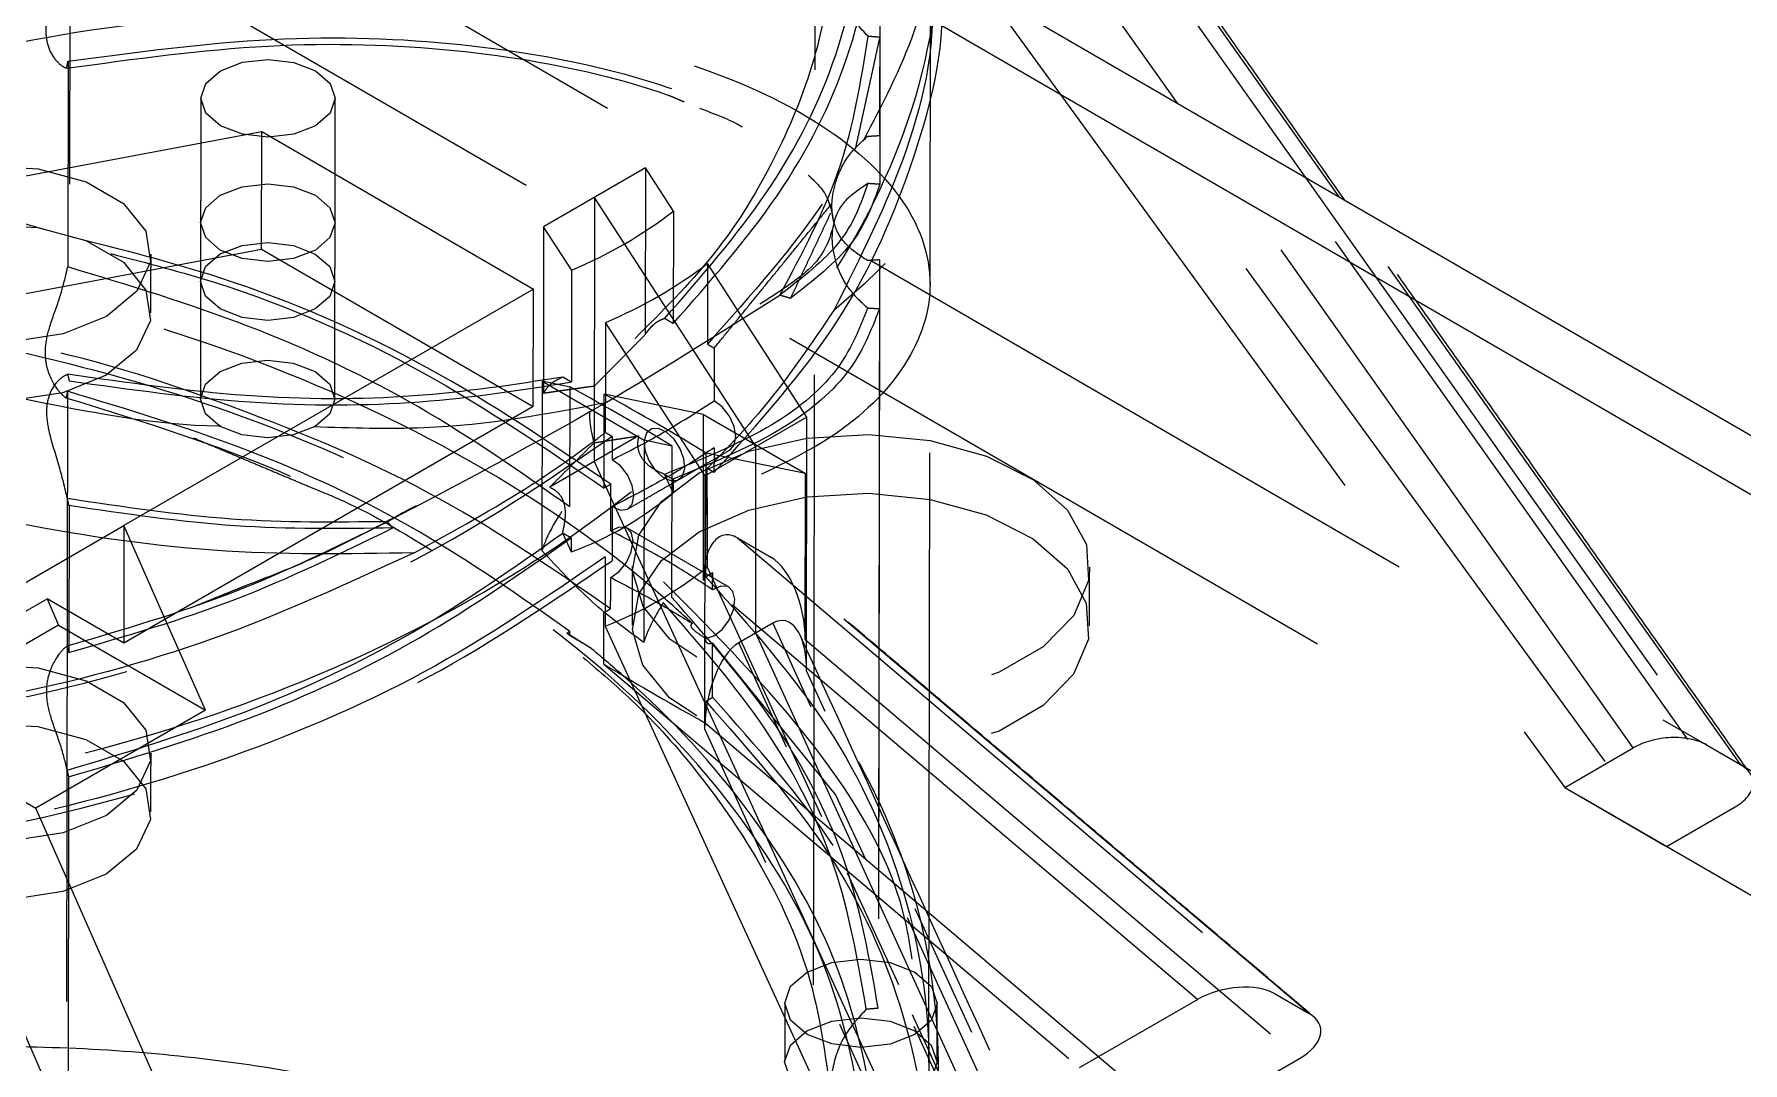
# Model space of a CAD drawing. Header units: millimetres. Extents: x 11 to 421, y 5 to 275.
# Drawn here: x 156.238 to 159.797, y 62.964 to 65.106 of the extents above; entities that cross this region are included whole.
import ezdxf

# ---------------------------------------------------------------- set-up
doc = ezdxf.new("R2010")
doc.units = ezdxf.units.MM
doc.linetypes.add('HIDDEN', pattern=[1.905, 1.27, -0.635])

msp = doc.modelspace()

# ---------------------------------------------------------------- linework, layer by layer
at = {"color": 7, "linetype": 'Continuous', "lineweight": 15}
for p, q in [((157.707, 66.4745), (158.8851, 64.8084)), ((158.9559, 64.7674), (157.7777, 66.4335)), ((158.6194, 64.9624), (157.6361, 66.353)), ((157.4481, 65.6411), (163.4869, 62.1419)), ((157.4479, 65.5188), (163.4867, 62.0195)), ((155.8658, 64.7444), (156.7126, 64.903)), ((156.7122, 64.6583), (156.7126, 64.903)), ((156.7126, 64.903), (157.2783, 64.5752)), ((155.8654, 64.4997), (156.7122, 64.6583)), ((156.7122, 64.6583), (157.2779, 64.3305)), ((157.2779, 64.3305), (157.2783, 64.5752)), ((157.2779, 64.3305), (156.4249, 63.8381)), ((156.0302, 63.7948), (156.2654, 63.9305)), ((156.2654, 63.9305), (156.2892, 63.8759)), ((156.4249, 63.8381), (156.2654, 63.9305)), ((156.2892, 63.8759), (155.9357, 63.6718)), ((156.2892, 63.8759), (156.5951, 63.6986)), ((156.5951, 63.6986), (156.5114, 63.888)), ((156.5951, 63.6986), (156.2416, 63.4945)), ((155.9357, 63.6718), (157.2088, 60.758)), ((155.9357, 63.6718), (156.2416, 63.4945)), ((157.5342, 60.5701), (156.2416, 63.4945))]:
    msp.add_line(p, q, dxfattribs=at)
at = {"color": 7, "linetype": 'HIDDEN', "lineweight": 0}
for p, q in [((157.8482, 66.2301), (159.7807, 63.4971)), ((157.6409, 66.1587), (159.638, 63.4147)), ((156.3141, 66.0639), (156.3114, 64.3834)), ((156.3339, 65.589), (159.721, 63.6263)), ((156.1639, 65.4283), (163.3481, 61.2653)), ((157.9999, 65.3233), (157.9992, 64.895)), ((158.2207, 65.1934), (159.4258, 63.5377)), ((157.9998, 65.0993), (157.9993, 64.7934)), ((156.309, 65.0497), (156.3083, 64.6214)), ((159.5686, 63.6201), (158.6194, 64.9624)), ((157.5116, 64.8274), (157.2995, 64.7049)), ((157.5116, 64.8274), (157.511, 64.4806)), ((157.5699, 64.7374), (157.5116, 64.8274)), ((158.8851, 64.8084), (159.721, 63.6263)), ((159.7918, 63.5853), (158.9559, 64.7674)), ((157.5699, 64.7374), (157.5695, 64.5037)), ((157.2995, 64.7049), (157.2989, 64.3582)), ((157.3578, 64.615), (157.2995, 64.7049)), ((157.6407, 64.6282), (157.6405, 64.4609)), ((157.8478, 64.3088), (157.6407, 64.6282)), ((157.9988, 64.636), (157.9963, 63.0779)), ((157.3578, 64.615), (157.3574, 64.3812)), ((157.2783, 64.5752), (156.4253, 64.0828)), ((157.9989, 64.5344), (157.9962, 62.8539)), ((157.4286, 64.5057), (157.4283, 64.3384)), ((157.6357, 64.1864), (157.4286, 64.5057)), ((157.2964, 64.3835), (157.2958, 64.031)), ((157.3547, 64.3714), (157.2964, 64.3835)), ((157.2964, 64.3835), (157.5085, 64.2606)), ((157.3543, 64.1216), (157.3547, 64.3714)), ((156.3079, 64.3624), (156.3055, 62.8492)), ((157.4253, 64.1609), (157.4256, 64.3568)), ((157.6327, 64.3139), (157.4256, 64.3568)), ((157.6322, 63.9687), (157.6327, 64.3139)), ((157.6327, 64.3139), (157.8449, 64.191)), ((157.8478, 64.3088), (157.6357, 64.1864)), ((157.847, 63.7807), (157.8478, 64.3088)), ((157.4972, 64.2696), (157.3121, 64.1627)), ((157.5085, 64.2606), (157.5078, 63.8396)), ((157.5669, 64.2485), (157.5085, 64.2606)), ((157.5664, 63.9333), (157.5669, 64.2485)), ((157.6373, 63.976), (157.6377, 64.2338)), ((157.8449, 64.191), (157.6377, 64.2338)), ((157.5506, 64.1903), (157.5689, 64.1504)), ((157.569, 64.1796), (157.5689, 64.1504)), ((157.6348, 63.6582), (157.6357, 64.1864)), ((157.8443, 63.8458), (157.8449, 64.191)), ((156.311, 64.1244), (156.3105, 63.8185)), ((157.6399, 64.1402), (157.6397, 63.9962)), ((155.7536, 63.695), (156.4253, 64.0828)), ((156.4253, 64.0828), (156.4249, 63.8381)), ((156.5114, 63.888), (156.4253, 64.0828)), ((157.3385, 64.0679), (157.3568, 64.0279)), ((157.3569, 64.0571), (157.3568, 64.0279)), ((157.7031, 64.0572), (158.823, 63.1079)), ((157.7031, 64.0572), (157.7738, 64.0163)), ((157.4278, 64.0177), (157.4276, 63.8738)), ((158.8937, 63.0669), (157.7738, 64.0163)), ((157.6397, 63.9962), (157.8778, 63.4774)), ((158.6613, 63.0963), (157.6322, 63.9687)), ((157.4247, 63.7944), (157.4248, 63.9019)), ((157.4276, 63.8738), (158.2182, 62.1509)), ((157.7765, 63.8795), (157.7058, 63.8387)), ((157.7765, 63.8795), (157.8561, 63.7053)), ((157.348, 63.8594), (157.3539, 63.8544)), ((157.3539, 63.8544), (157.3539, 63.8626)), ((157.8051, 63.6214), (157.7058, 63.8387)), ((157.8443, 63.8458), (158.8734, 62.9734)), ((157.4247, 63.7944), (158.4155, 62.9544)), ((157.8856, 63.6961), (157.847, 63.7807)), ((157.6368, 63.6715), (157.6369, 63.717)), ((157.6368, 63.6715), (158.6277, 62.8315)), ((157.6348, 63.6582), (157.7612, 63.3818)), ((159.721, 63.6263), (159.7918, 63.5853)), ((159.4258, 63.5377), (159.5686, 63.6201)), ((156.3101, 63.5595), (156.3073, 61.8789)), ((159.7918, 63.5853), (163.3485, 61.5243)), ((159.4258, 63.5377), (159.638, 63.4147)), ((159.638, 63.4147), (159.7807, 63.4971)), ((157.9319, 63.3596), (158.0383, 63.1276)), ((159.7753, 59.5624), (158.0734, 63.2853)), ((158.0563, 63.2673), (159.7917, 59.4711)), ((158.4155, 62.9544), (158.6613, 63.0963)), ((158.823, 63.1079), (158.8937, 63.0669)), ((158.0672, 63.0647), (159.638, 59.642)), ((157.9153, 63.0446), (159.5632, 59.4399)), ((159.721, 59.4303), (158.071, 63.0398)), ((158.6277, 62.8315), (158.8734, 62.9734))]:
    msp.add_line(p, q, dxfattribs=at)
at = {"color": 7, "linetype": 'Continuous'}
for p, q in [((157.4055, 64.7662), (157.4046, 64.2161)), ((157.7417, 64.2476), (157.4055, 64.7662)), ((157.7411, 63.8591), (157.7417, 64.2476)), ((157.4046, 64.2161), (159.5319, 59.5808)), ((159.7564, 59.4507), (157.7411, 63.8591))]:
    msp.add_line(p, q, dxfattribs=at)
at = {"color": 7, "linetype": 'HIDDEN', "lineweight": 0, "flags": 128}
for points in [[(156.6266, 65.0299), (156.672, 65.0474), (156.7256, 65.0535), (156.7791, 65.0473), (156.8246, 65.0297), (156.8549, 65.0034), (156.8656, 64.9724), (156.8549, 64.9414), (156.8246, 64.9151), (156.7791, 64.8976), (156.7256, 64.8915), (156.672, 64.8978), (156.6266, 64.9154), (156.5962, 64.9417), (156.5856, 64.9727), (156.5962, 65.0036), (156.6266, 65.0299)], [(155.9398, 64.7786), (156.0301, 64.8151), (156.1366, 64.8315), (156.2465, 64.8258), (156.3464, 64.7987), (156.4244, 64.7535), (156.471, 64.6957), (156.4806, 64.6321), (156.4521, 64.5706), (156.3888, 64.5184), (156.2985, 64.4819), (156.192, 64.4655), (156.0821, 64.4712), (155.9822, 64.4983), (155.9042, 64.5435), (155.8576, 64.6013), (155.848, 64.6648), (155.8765, 64.7264), (155.9398, 64.7786)], [(156.8241, 64.7706), (156.8545, 64.7443), (156.8651, 64.7133), (156.8545, 64.6824), (156.8241, 64.6561), (156.7787, 64.6386), (156.7251, 64.6325), (156.6716, 64.6388), (156.6261, 64.6564), (156.5958, 64.6827), (156.5851, 64.7137), (156.5958, 64.7446), (156.6261, 64.7709), (156.6716, 64.7884), (156.7251, 64.7945), (156.7787, 64.7883), (156.8241, 64.7706)], [(156.6261, 64.7709), (156.6716, 64.7884), (156.7251, 64.7945), (156.7787, 64.7883), (156.8241, 64.7706), (156.8545, 64.7443), (156.8651, 64.7133), (156.8545, 64.6824), (156.8241, 64.6561), (156.7787, 64.6386), (156.7251, 64.6325), (156.6716, 64.6388), (156.6261, 64.6564), (156.5958, 64.6827), (156.5851, 64.7137), (156.5958, 64.7446), (156.6261, 64.7709)], [(155.9396, 64.6562), (156.0299, 64.6927), (156.1364, 64.7091), (156.2463, 64.7034), (156.3462, 64.6764), (156.4242, 64.6312), (156.4708, 64.5733), (156.4804, 64.5098), (156.4519, 64.4482), (156.3886, 64.396), (156.2983, 64.3596), (156.1918, 64.3432), (156.0819, 64.3488), (155.982, 64.3759), (155.904, 64.4211), (155.8574, 64.4789), (155.8478, 64.5425), (155.8763, 64.604), (155.9396, 64.6562)], [(156.8239, 64.6483), (156.8543, 64.622), (156.8649, 64.591), (156.8543, 64.56), (156.8239, 64.5338), (156.7785, 64.5163), (156.7249, 64.5102), (156.6714, 64.5164), (156.6259, 64.534), (156.5956, 64.5603), (156.5849, 64.5913), (156.5956, 64.6223), (156.6259, 64.6485), (156.6714, 64.666), (156.7249, 64.6721), (156.7785, 64.6659), (156.8239, 64.6483)], [(156.6259, 64.6485), (156.6714, 64.666), (156.7249, 64.6721), (156.7785, 64.6659), (156.8239, 64.6483), (156.8543, 64.622), (156.8649, 64.591), (156.8543, 64.56), (156.8239, 64.5338), (156.7785, 64.5163), (156.7249, 64.5102), (156.6714, 64.5164), (156.6259, 64.534), (156.5956, 64.5603), (156.5849, 64.5913), (156.5956, 64.6223), (156.6259, 64.6485)], [(157.6871, 64.2401), (157.696, 64.25), (157.6995, 64.2674), (157.6961, 64.2889), (157.6862, 64.3109), (157.6715, 64.3298), (157.6545, 64.3424)], [(157.6236, 64.1924), (157.7269, 64.2377), (157.8476, 64.265), (157.9766, 64.2726), (158.1044, 64.2597), (158.2215, 64.2273), (158.3193, 64.1779), (158.3904, 64.1151), (158.4297, 64.0436), (158.4341, 63.9686), (158.4034, 63.8958), (158.3398, 63.8305), (158.2481, 63.7775), (158.1351, 63.7409), (158.0091, 63.7232), (157.8794, 63.7259), (157.7558, 63.7488), (157.6474, 63.79), (157.5621, 63.8467), (157.5064, 63.9145), (157.4844, 63.9884), (157.4976, 64.063), (157.5452, 64.1328), (157.6236, 64.1924)], [(157.4422, 64.1223), (157.4592, 64.1152), (157.4739, 64.117), (157.4839, 64.1275), (157.4874, 64.145), (157.4839, 64.1664), (157.474, 64.1884), (157.4594, 64.2073), (157.4423, 64.22)], [(157.6234, 64.0701), (157.7267, 64.1153), (157.8474, 64.1427), (157.9764, 64.1502), (158.1042, 64.1373), (158.2213, 64.105), (158.3191, 64.0556), (158.3902, 63.9928), (158.4295, 63.9212), (158.4339, 63.8463), (158.4032, 63.7734), (158.3396, 63.7081), (158.2479, 63.6551), (158.1349, 63.6185), (158.0089, 63.6009), (157.8792, 63.6036), (157.7556, 63.6264), (157.6472, 63.6677), (157.5619, 63.7243), (157.5062, 63.7921), (157.4842, 63.8661), (157.4974, 63.9407), (157.545, 64.0104), (157.6234, 64.0701)], [(157.4391, 63.9747), (157.4566, 63.987), (157.4717, 64.006), (157.482, 64.0283), (157.4857, 64.0502), (157.4821, 64.068), (157.4719, 64.0785), (157.4567, 64.0799), (157.4393, 64.0721)], [(157.6372, 63.8481), (157.6539, 63.8531), (157.6709, 63.8663), (157.6853, 63.8855), (157.6948, 63.9075), (157.6978, 63.9288), (157.6938, 63.9458), (157.6835, 63.9558), (157.6685, 63.9569), (157.6514, 63.9492)], [(154.2427, 61.6719), (154.2094, 61.572), (154.2762, 61.3836), (154.4717, 61.2151), (154.7825, 61.0849), (155.1875, 61.0091), (155.6591, 60.9999), (156.1652, 61.0651), (156.6714, 61.2074), (157.1431, 61.4243), (157.5483, 61.708), (157.8592, 62.0463), (158.0547, 62.4232), (158.1214, 62.8202), (158.0672, 63.1789), (157.9076, 63.523), (157.6512, 63.8387), (157.6512, 63.8387)], [(155.9398, 63.7398), (156.0301, 63.7763), (156.1366, 63.7927), (156.2465, 63.787), (156.3464, 63.7599), (156.4244, 63.7148), (156.471, 63.6569), (156.4806, 63.5934), (156.4521, 63.5318), (156.3888, 63.4796), (156.2985, 63.4431), (156.192, 63.4267), (156.0821, 63.4324), (155.9822, 63.4595), (155.9042, 63.5047), (155.8576, 63.5625), (155.848, 63.6261), (155.8765, 63.6876), (155.9398, 63.7398)], [(155.9396, 63.6174), (156.0299, 63.6539), (156.1364, 63.6703), (156.2463, 63.6646), (156.3462, 63.6376), (156.4242, 63.5924), (156.4708, 63.5345), (156.4804, 63.471), (156.4519, 63.4094), (156.3886, 63.3573), (156.2983, 63.3208), (156.1918, 63.3044), (156.0819, 63.3101), (155.982, 63.3371), (155.904, 63.3823), (155.8574, 63.4401), (155.8478, 63.5037), (155.8763, 63.5653), (155.9396, 63.6174)], [(157.8481, 63.1534), (157.8996, 63.1733), (157.9603, 63.1802), (158.0211, 63.1731), (158.0726, 63.1532), (158.107, 63.1233), (158.1191, 63.0882), (158.107, 63.0531), (158.0726, 63.0233), (158.0211, 63.0035), (157.9603, 62.9965), (157.8996, 63.0036), (157.8481, 63.0236), (157.8137, 63.0534), (157.8016, 63.0885), (157.8137, 63.1237), (157.8481, 63.1534)], [(157.8479, 63.031), (157.8994, 63.0509), (157.9601, 63.0578), (158.0209, 63.0508), (158.0724, 63.0308), (158.1068, 63.001), (158.1189, 62.9658), (158.1068, 62.9307), (158.0724, 62.901), (158.0209, 62.8811), (157.9601, 62.8742), (157.8994, 62.8812), (157.8479, 62.9012), (157.8135, 62.931), (157.8014, 62.9662), (157.8135, 63.0013), (157.8479, 63.031)]]:
    msp.add_lwpolyline(points, dxfattribs=at)
at = {"color": 7, "linetype": 'Continuous', "lineweight": 15, "flags": 128}
msp.add_lwpolyline([(156.6256, 64.4038), (156.671, 64.4213), (156.7245, 64.4274), (156.7781, 64.4212), (156.8235, 64.4036), (156.8539, 64.3773), (156.8645, 64.3463), (156.8539, 64.3153), (156.8235, 64.289), (156.7781, 64.2715), (156.7245, 64.2654), (156.671, 64.2717), (156.6256, 64.2893), (156.5952, 64.3156), (156.5845, 64.3466), (156.5952, 64.3775), (156.6256, 64.4038)], dxfattribs=at)
at = {"color": 7, "linetype": 'Continuous', "flags": 128}
msp.add_lwpolyline([(157.5916, 64.2216), (157.5838, 64.2429), (157.571, 64.2625), (157.5552, 64.2771), (157.5387, 64.2848), (157.5241, 64.2842), (157.5136, 64.2755), (157.5088, 64.2599), (157.5104, 64.24), (157.5182, 64.2186), (157.531, 64.1991), (157.5469, 64.1844), (157.5634, 64.1768), (157.578, 64.1774), (157.5885, 64.1861), (157.5933, 64.2016), (157.5916, 64.2216)], dxfattribs=at)
at = {"color": 7, "linetype": 'HIDDEN', "lineweight": 0}
for centre, major_axis, ratio, start_param, end_param in [((156.1727, 66.6675), (-1.3632, 1.955), 0.627242, 3.006148, 3.169818), ((156.1727, 66.6675), (-1.4375, 2.0615), 0.627242, 3.010386, 3.16558), ((156.1693, 64.5774), (1.8299, -0.7423), 0.160582, 0.769244, 0.932914), ((156.1693, 64.5774), (1.9297, -0.7827), 0.160582, 0.773482, 0.928676), ((156.173, 66.8997), (-1.2162, 2.8589), 0.479502, 3.118157, 3.281827), ((157.7029, 63.9277), (-0.0276, 0.1352), 0.481398, 5.87878, 7.449577), ((157.7736, 63.8867), (-0.0276, 0.1352), 0.481398, 4.307984, 5.87878), ((156.173, 66.8997), (-1.2825, 3.0147), 0.479502, 3.122395, 3.277589), ((157.7762, 63.7399), (0.0254, 0.145), 0.455157, 5.076355, 6.647151), ((156.1698, 64.8866), (1.8291, -1.3203), 0.088536, 5.478614, 5.508481), ((157.7055, 63.6991), (0.0254, 0.145), 0.455157, 0.363966, 1.934762), ((156.1698, 64.8866), (1.9288, -1.3923), 0.088536, 5.482852, 5.638046), ((159.6393, 63.5791), (0.1078, 0.0131), 0.566637, 0.644068, 2.214865), ((159.71, 63.5381), (0.1078, 0.0131), 0.566637, 5.356457, 6.927254), ((158.732, 63.0553), (0.1146, 0.0234), 0.544602, 0.5496, 2.120396), ((158.8027, 63.0144), (0.1146, 0.0234), 0.544602, 5.261989, 6.832785)]:
    msp.add_ellipse(centre, major_axis=major_axis, ratio=ratio, start_param=start_param, end_param=end_param, dxfattribs=at)
for points in [[(157.9221, 100.5916), (157.8589, 61.7894)], [(158.1047, 64.8434), (158.1053, 65.2098)], [(157.9492, 64.868), (157.9998, 65.0993)], [(157.9998, 65.0993), (157.975, 65.1015)], [(156.3059, 65.0351), (156.309, 65.0497)], [(157.5616, 64.9782), (157.5918, 64.9654)], [(156.5856, 64.9727), (156.5851, 64.7137)], [(156.8651, 64.7133), (156.8656, 64.9723)], [(157.9744, 64.8935), (157.9992, 64.895)], [(157.9993, 64.7934), (157.9745, 64.795)], [(157.6546, 64.4524), (157.9003, 64.754)], [(157.814, 64.5565), (157.8976, 64.7341)], [(159.811, 63.5685), (158.9683, 64.7602)], [(156.5851, 64.7137), (156.5849, 64.5914)], [(156.8649, 64.5909), (156.8651, 64.7133)], [(156.3052, 64.6074), (156.3083, 64.6214)], [(156.4816, 64.5256), (156.4818, 64.648)], [(157.9988, 64.636), (157.974, 64.6345)], [(156.5849, 64.5914), (156.5845, 64.3466)], [(156.8645, 64.3462), (156.8649, 64.5909)], [(157.7916, 64.5629), (157.814, 64.5565)], [(158.1016, 62.9644), (158.1043, 64.5843)], [(157.5518, 64.5144), (157.5695, 64.5037)], [(157.9741, 64.536), (157.9989, 64.5344)], [(157.4049, 64.3731), (157.511, 64.4806)], [(157.6405, 64.4609), (157.6546, 64.4524)], [(156.3082, 64.398), (156.3114, 64.3834)], [(157.4049, 64.3731), (157.2989, 64.3582)], [(157.3574, 64.3812), (157.3397, 64.392)], [(156.3079, 64.3624), (156.3047, 64.3484)], [(157.4282, 64.2767), (157.4283, 64.3384)], [(156.5698, 64.2657), (156.8142, 64.1628)], [(157.4047, 64.2554), (157.4972, 64.2696)], [(157.4282, 64.2767), (157.4424, 64.2688)], [(157.4047, 64.2554), (157.3121, 64.1627)], [(157.475, 64.1176), (157.6871, 64.2401)], [(157.6543, 64.2447), (157.6542, 64.1933)], [(157.6399, 64.1402), (157.64, 64.2019)], [(157.6542, 64.1933), (157.64, 64.2019)], [(157.4394, 64.1688), (157.4253, 64.1609)], [(157.5506, 64.1903), (157.5513, 64.1894)], [(157.5513, 64.1894), (157.569, 64.1796)], [(156.311, 64.1244), (156.3078, 64.139)], [(156.9741, 64.091), (156.9852, 64.078)], [(157.3391, 64.0669), (157.3385, 64.0679)], [(157.3569, 64.0571), (157.3391, 64.0669)], [(157.6855, 63.9547), (157.4734, 64.0777)], [(157.4841, 63.9981), (157.4839, 63.8757)], [(157.6515, 63.9845), (157.6373, 63.976)], [(157.6514, 63.9492), (157.6515, 63.9845)], [(158.903, 63.0604), (157.784, 64.009)], [(158.4364, 63.8742), (158.4366, 63.9965)], [(156.6784, 63.9574), (156.5735, 63.9149)], [(157.4248, 63.9019), (157.439, 63.9098)], [(157.348, 63.8594), (157.3539, 63.8626)], [(157.348, 63.8594), (157.3951, 63.8298)], [(159.8128, 59.5253), (157.8338, 63.8544)], [(156.3105, 63.8185), (156.3073, 63.8326)], [(157.6369, 63.717), (157.6511, 63.7255)], [(156.4816, 63.4868), (156.4818, 63.6092)], [(156.3069, 63.5736), (156.3101, 63.5595)], [(157.8016, 63.0886), (157.8014, 62.9663)], [(157.9963, 63.0779), (157.9714, 63.0758)], [(158.1189, 62.9657), (158.1191, 63.0881)]]:
    msp.add_open_spline(points, degree=1, dxfattribs=at)
for points, knots in [([(154.4833, 63.7163), (154.5776, 63.6705), (154.7686, 63.5776), (155.1818, 63.5028), (155.657, 63.4917), (156.1694, 63.5566), (156.6813, 63.6993), (157.1585, 63.9174), (157.5683, 64.2032), (157.8827, 64.5442), (158.0805, 64.9243), (158.1476, 65.3243), (158.0819, 65.7258), (157.8787, 66.102), (157.6647, 66.3634), (157.5007, 66.4752), (157.4737, 66.4936)], [0, 0, 0, 0, 0.074063, 0.149965, 0.22587, 0.301779, 0.377695, 0.453619, 0.529554, 0.605489, 0.681414, 0.757329, 0.833239, 0.909143, 0.985046, 1, 1, 1, 1]), ([(157.6414, 66.4804), (157.7324, 66.3782), (157.9143, 66.1738), (158.0687, 65.828), (158.1243, 65.4704), (158.0685, 65.1128), (157.9137, 64.767), (157.7315, 64.5629), (157.6405, 64.4609)], [0, 0, 0, 0, 0.1666512, 0.3332752, 0.4999205, 0.6665929, 0.8333391, 1, 1, 1, 1]), ([(157.9658, 64.8848), (158.0049, 64.9597), (158.1032, 65.1483), (158.1418, 65.4711), (158.089, 65.8309), (157.9317, 66.1799), (157.7476, 66.3859), (157.6556, 66.4889)], [0, 0, 0, 0, 0.1416, 0.35623, 0.570827, 0.785397, 1, 1, 1, 1]), ([(154.9005, 64.7822), (155.0235, 64.8672), (155.2697, 65.0374), (155.7087, 65.2231), (156.1837, 65.3543), (156.6756, 65.4174), (157.1477, 65.4081), (157.5532, 65.3321), (157.8642, 65.2017), (158.0604, 65.0327), (158.123, 64.852), (158.0747, 64.6771), (157.9606, 64.5795), (157.9036, 64.5307)], [0, 0, 0, 0, 0.086756, 0.173549, 0.260304, 0.35563, 0.45095, 0.546267, 0.641585, 0.736905, 0.832231, 0.916098, 1, 1, 1, 1]), ([(156.3063, 65.2941), (156.4479, 65.3135), (156.731, 65.3522), (157.1222, 65.3386), (157.4614, 65.2791), (157.7266, 65.1769), (157.9125, 65.0448), (157.9538, 64.9439), (157.9744, 64.8935)], [0, 0, 0, 0, 0.166745, 0.333396, 0.5, 0.666604, 0.833255, 1, 1, 1, 1]), ([(156.3095, 65.3087), (156.4529, 65.3279), (156.7396, 65.3662), (157.1357, 65.351), (157.4792, 65.2894), (157.7478, 65.1846), (157.9362, 65.0495), (157.9782, 64.9465), (157.9992, 64.895)], [0, 0, 0, 0, 0.166746, 0.333397, 0.5, 0.666603, 0.833254, 1, 1, 1, 1]), ([(157.5518, 64.5144), (157.6271, 64.6006), (157.7778, 64.7729), (157.9231, 65.0609), (157.958, 65.2606), (157.9754, 65.3605)], [0, 0, 0, 0, 0.333404, 0.666892, 1, 1, 1, 1]), ([(157.5695, 64.5037), (157.6461, 64.5907), (157.7991, 64.7646), (157.9469, 65.0556), (157.9825, 65.2574), (158.0003, 65.3583)], [0, 0, 0, 0, 0.33341, 0.666892, 1, 1, 1, 1]), ([(157.975, 65.1015), (157.959, 65.1187), (157.9245, 65.1559), (157.9038, 65.2209), (157.8989, 65.2746), (157.9089, 65.3122), (157.9336, 65.3383), (157.9622, 65.3535), (157.9754, 65.3605)], [0, 0, 0, 0, 0.192991, 0.415245, 0.551025, 0.687447, 0.85499, 1, 1, 1, 1]), ([(156.3063, 65.2941), (156.3006, 65.2708), (156.2885, 65.2208), (156.2662, 65.1567), (156.2606, 65.1033), (156.2714, 65.0651), (156.2925, 65.0409), (156.3016, 65.0369), (156.3059, 65.0351)], [0, 0, 0, 0, 0.192992, 0.414915, 0.550734, 0.687184, 0.854968, 1, 1, 1, 1]), ([(157.9016, 65.2798), (157.8945, 65.218), (157.8792, 65.0846), (157.7977, 64.8694), (157.6744, 64.6568), (157.5463, 64.5289), (157.49, 64.4727)], [0, 0, 0, 0, 0.220997, 0.477466, 0.7703, 1, 1, 1, 1]), ([(158.0972, 65.265), (158.1002, 65.2471), (158.1226, 65.1137), (158.0695, 64.8605), (157.9589, 64.6407), (157.9036, 64.5307)], [0, 0, 0, 0, 0.0716194, 0.5357161, 1, 1, 1, 1]), ([(157.6542, 64.1933), (157.747, 64.2962), (157.9326, 64.502), (158.0808, 64.8503), (158.1434, 65.1055), (158.1214, 65.2387), (158.1191, 65.2523)], [0, 0, 0, 0, 0.321074, 0.642308, 0.963402, 1, 1, 1, 1]), ([(155.74, 64.9632), (155.8825, 65.0062), (156.1919, 65.0996), (156.6755, 65.1575), (157.1472, 65.1493), (157.5528, 65.073), (157.8639, 64.9427), (158.0595, 64.7738), (158.1246, 64.5911), (158.0674, 64.4156), (157.9129, 64.2582), (157.7309, 64.1795), (157.6399, 64.1402)], [0, 0, 0, 0, 0.0892928, 0.1939077, 0.2985165, 0.4031225, 0.5077283, 0.6123373, 0.7169522, 0.8112898, 0.9056689, 1, 1, 1, 1]), ([(156.3059, 65.0351), (156.4475, 65.0545), (156.7306, 65.0932), (157.1218, 65.0796), (157.461, 65.0201), (157.7262, 64.9179), (157.912, 64.7858), (157.9533, 64.6849), (157.974, 64.6345)], [0, 0, 0, 0, 0.166745, 0.333396, 0.5, 0.666604, 0.833255, 1, 1, 1, 1]), ([(156.309, 65.0497), (156.4525, 65.0689), (156.7392, 65.1072), (157.1353, 65.092), (157.4788, 65.0304), (157.7474, 64.9256), (157.9358, 64.7905), (157.9778, 64.6875), (157.9988, 64.636)], [0, 0, 0, 0, 0.166746, 0.333397, 0.5, 0.666603, 0.833254, 1, 1, 1, 1]), ([(157.7916, 64.5629), (157.8382, 64.6502), (157.9315, 64.8247), (157.9605, 65.0093), (157.975, 65.1015)], [0, 0, 0, 0, 0.5004084, 1, 1, 1, 1]), ([(157.624, 64.9518), (157.6551, 64.9404), (157.6893, 64.9278), (157.7108, 64.9142), (157.7128, 64.913)], [0, 0, 0, 0, 0.908646, 1, 1, 1, 1]), ([(157.974, 64.6345), (157.958, 64.6453), (157.9235, 64.6684), (157.9028, 64.7076), (157.8979, 64.755), (157.9078, 64.8052), (157.9326, 64.8558), (157.9612, 64.8816), (157.9744, 64.8935)], [0, 0, 0, 0, 0.192992, 0.414915, 0.550734, 0.687186, 0.854966, 1, 1, 1, 1]), ([(158.1043, 64.5843), (158.1043, 64.6275), (158.1045, 64.7137), (158.1046, 64.8), (158.1047, 64.8432)], [0, 0, 0, 0, 0.499669, 1, 1, 1, 1]), ([(157.8504, 64.8125), (157.8594, 64.8041), (157.8916, 64.7742), (157.8975, 64.745), (157.9018, 64.724)], [0, 0, 0, 0, 0.279772, 1, 1, 1, 1]), ([(156.2676, 64.6971), (156.2344, 64.7066), (156.0488, 64.7594), (155.8366, 64.7883), (155.6766, 64.7882), (155.6604, 64.7882)], [0, 0, 0, 0, 0.163502, 0.915319, 1, 1, 1, 1]), ([(157.9745, 64.795), (157.9601, 64.7537), (157.9312, 64.6711), (157.8382, 64.599), (157.7916, 64.5629)], [0, 0, 0, 0, 0.499591, 1, 1, 1, 1]), ([(157.9993, 64.7934), (157.9847, 64.7513), (157.9553, 64.667), (157.8611, 64.5934), (157.814, 64.5565)], [0, 0, 0, 0, 0.49959, 1, 1, 1, 1]), ([(157.9745, 64.795), (157.9584, 64.7843), (157.9239, 64.7612), (157.903, 64.722), (157.8979, 64.6746), (157.9077, 64.6244), (157.9324, 64.5737), (157.9609, 64.548), (157.9741, 64.536)], [0, 0, 0, 0, 0.1929936, 0.4152437, 0.5510258, 0.6874473, 0.8549921, 1, 1, 1, 1]), ([(157.9017, 64.7039), (157.8935, 64.6756), (157.8796, 64.6273), (157.7879, 64.5683), (157.75, 64.5439)], [0, 0, 0, 0, 0.587132, 1, 1, 1, 1]), ([(154.6995, 64.6806), (154.6044, 64.6404), (154.4142, 64.5601), (154.2523, 64.3976), (154.1928, 64.2172), (154.2589, 64.0305), (154.4565, 63.8588), (154.7709, 63.7259), (155.1806, 63.6481), (155.6575, 63.6376), (156.1533, 63.7001), (156.6306, 63.8307), (157.071, 64.0151), (157.3186, 64.1843), (157.4424, 64.2688)], [0, 0, 0, 0, 0.080107, 0.160243, 0.240345, 0.327578, 0.414806, 0.502031, 0.589257, 0.676485, 0.763717, 0.842468, 0.921254, 1, 1, 1, 1]), ([(157.0296, 64.0262), (156.8921, 63.9627), (156.6171, 63.8357), (156.1487, 63.7122), (155.663, 63.6487), (155.1906, 63.6583), (154.7852, 63.7342), (154.474, 63.8647), (154.2784, 64.0335), (154.2132, 64.2168), (154.2712, 64.3933), (154.4286, 64.5519), (154.6138, 64.6307), (154.7063, 64.6701)], [0, 0, 0, 0, 0.083902, 0.167769, 0.263095, 0.358415, 0.453733, 0.54905, 0.64437, 0.739696, 0.826451, 0.913244, 1, 1, 1, 1]), ([(157.4394, 64.1688), (157.3157, 64.2531), (157.0683, 64.4218), (156.6779, 64.5926), (156.4221, 64.657), (156.3197, 64.6828)], [0, 0, 0, 0, 0.374856, 0.749653, 1, 1, 1, 1]), ([(157.6094, 63.879), (157.5895, 63.8971), (157.4532, 64.0218), (157.1553, 64.229), (156.6797, 64.447), (156.1677, 64.5947), (155.8333, 64.628), (155.6669, 64.6445)], [0, 0, 0, 0, 0.04096, 0.281317, 0.521681, 0.762059, 1, 1, 1, 1]), ([(157.3543, 64.1216), (157.2519, 64.1937), (157.0471, 64.3378), (156.6882, 64.5068), (156.435, 64.5832), (156.3083, 64.6214)], [0, 0, 0, 0, 0.333226, 0.666425, 1, 1, 1, 1]), ([(156.3983, 64.6491), (156.4725, 64.6299), (156.6983, 64.5717), (157.058, 64.4114), (157.3028, 64.2444), (157.4253, 64.1609)], [0, 0, 0, 0, 0.1969, 0.598417, 1, 1, 1, 1]), ([(156.3047, 64.3484), (156.2991, 64.3531), (156.2871, 64.3632), (156.2649, 64.4033), (156.2596, 64.4509), (156.2705, 64.5005), (156.2917, 64.5533), (156.3009, 64.5902), (156.3052, 64.6074)], [0, 0, 0, 0, 0.192992, 0.414915, 0.550732, 0.687183, 0.854967, 1, 1, 1, 1]), ([(157.3954, 64.3197), (157.3957, 64.3199), (157.532, 64.3986), (157.6619, 64.4808), (157.7916, 64.5629)], [0, 0, 0, 0, 0.002077, 1, 1, 1, 1]), ([(155.6545, 64.5181), (155.6747, 64.5181), (155.8366, 64.5181), (156.1697, 64.4611), (156.6223, 64.339), (157.058, 64.154), (157.3026, 63.9859), (157.4248, 63.9019)], [0, 0, 0, 0, 0.0343539, 0.2758006, 0.5172077, 0.7585841, 1, 1, 1, 1]), ([(157.511, 64.4806), (157.5191, 64.4915), (157.5303, 64.5067), (157.5471, 64.5127), (157.5518, 64.5144)], [0, 0, 0, 0, 0.72025, 1, 1, 1, 1]), ([(157.9741, 64.536), (157.9567, 64.4916), (157.922, 64.4026), (157.777, 64.2813), (157.6265, 64.22), (157.5513, 64.1894)], [0, 0, 0, 0, 0.333108, 0.666597, 1, 1, 1, 1]), ([(157.9989, 64.5344), (157.9812, 64.4889), (157.9458, 64.3979), (157.7983, 64.2739), (157.6454, 64.211), (157.569, 64.1796)], [0, 0, 0, 0, 0.333107, 0.66659, 1, 1, 1, 1]), ([(157.9036, 64.5307), (157.8578, 64.463), (157.7845, 64.3546), (157.6867, 64.2485), (157.6449, 64.2067), (157.64, 64.2019)], [0, 0, 0, 0, 0.59509, 0.953007, 1, 1, 1, 1]), ([(157.439, 63.9098), (157.3153, 63.995), (157.0679, 64.1653), (156.6287, 64.3446), (156.3169, 64.4451), (156.1615, 64.4664), (156.1586, 64.4668)], [0, 0, 0, 0, 0.33122, 0.662387, 0.993596, 1, 1, 1, 1]), ([(157.6546, 64.4524), (157.6546, 64.4429), (157.6546, 64.4241), (157.6545, 64.3874), (157.6545, 64.3602), (157.6545, 64.3424)], [0, 0, 0, 0, 0.257432, 0.514874, 1, 1, 1, 1]), ([(154.6834, 64.416), (154.5913, 64.3759), (154.407, 64.2958), (154.2506, 64.1356), (154.1927, 63.9572), (154.2585, 63.7715), (154.4561, 63.5998), (154.7705, 63.4669), (155.1802, 63.3891), (155.6571, 63.3786), (156.1528, 63.4411), (156.6302, 63.5717), (157.0706, 63.7561), (157.3182, 63.9253), (157.442, 64.0098)], [0, 0, 0, 0, 0.079067, 0.158174, 0.237246, 0.324835, 0.412419, 0.5, 0.587581, 0.675165, 0.762754, 0.841826, 0.920933, 1, 1, 1, 1]), ([(156.3078, 64.139), (156.3022, 64.1623), (156.2901, 64.2124), (156.268, 64.2765), (156.2626, 64.33), (156.2736, 64.3681), (156.2948, 64.3923), (156.304, 64.3962), (156.3082, 64.398)], [0, 0, 0, 0, 0.192991, 0.415245, 0.551025, 0.687447, 0.85499, 1, 1, 1, 1]), ([(157.3397, 64.392), (157.2386, 64.3763), (157.0364, 64.3449), (156.6825, 64.3447), (156.4329, 64.3802), (156.3082, 64.398)], [0, 0, 0, 0, 0.3334036, 0.6668923, 1, 1, 1, 1]), ([(157.3574, 64.3812), (157.2549, 64.3649), (157.05, 64.3322), (156.6911, 64.3306), (156.4379, 64.3658), (156.3114, 64.3834)], [0, 0, 0, 0, 0.3334104, 0.6668926, 1, 1, 1, 1]), ([(157.3397, 64.392), (157.328, 64.3865), (157.3118, 64.3789), (157.3017, 64.3627), (157.2989, 64.3582)], [0, 0, 0, 0, 0.720262, 1, 1, 1, 1]), ([(156.6279, 64.2896), (156.6262, 64.2897), (156.4941, 64.2906), (156.3504, 64.3194), (156.2086, 64.3479)], [0, 0, 0, 0, 0.013186, 1, 1, 1, 1]), ([(157.971, 62.8168), (157.9505, 62.9302), (157.9094, 63.1568), (157.7238, 63.4774), (157.4589, 63.7679), (157.1201, 64.0157), (156.7292, 64.2178), (156.4463, 64.3048), (156.3047, 64.3484)], [0, 0, 0, 0, 0.166745, 0.333396, 0.5, 0.666604, 0.833255, 1, 1, 1, 1]), ([(157.3539, 63.8626), (157.2515, 63.9347), (157.0467, 64.0788), (156.6878, 64.2478), (156.4346, 64.3242), (156.3079, 64.3624)], [0, 0, 0, 0, 0.333226, 0.666425, 1, 1, 1, 1]), ([(157.4283, 64.3384), (157.3075, 64.3151), (157.1217, 64.2792), (156.8985, 64.2858), (156.8205, 64.2882)], [0, 0, 0, 0, 0.650461, 1, 1, 1, 1]), ([(157.4423, 64.22), (157.4723, 64.2353), (157.5474, 64.2737), (157.6143, 64.3167), (157.6545, 64.3424)], [0, 0, 0, 0, 0.399909, 1, 1, 1, 1]), ([(157.3954, 64.3197), (157.3951, 64.3195), (157.2588, 64.2408), (157.1163, 64.1658), (156.9741, 64.091)], [0, 0, 0, 0, 0.002077, 1, 1, 1, 1]), ([(157.4047, 64.2554), (157.4026, 64.2637), (157.3972, 64.2855), (157.3954, 64.3068), (157.3954, 64.3194), (157.3954, 64.3197)], [0, 0, 0, 0, 0.372655, 0.983687, 1, 1, 1, 1]), ([(157.4278, 64.0177), (157.3054, 63.9338), (157.0604, 63.7661), (156.625, 63.5829), (156.1528, 63.4528), (155.6623, 63.3899), (155.1903, 63.3992), (154.7848, 63.4752), (154.4737, 63.6056), (154.2776, 63.7746), (154.215, 63.9553), (154.2633, 64.1302), (154.3773, 64.2278), (154.4344, 64.2766)], [0, 0, 0, 0, 0.0861608, 0.1723655, 0.2585323, 0.3540862, 0.4496348, 0.5451805, 0.6407263, 0.7362747, 0.8318286, 0.9158973, 1, 1, 1, 1]), ([(157.0296, 64.0262), (156.8921, 64.0237), (156.617, 64.0187), (156.1675, 64.0883), (155.822, 64.1712), (155.6438, 64.2515), (155.607, 64.268)], [0, 0, 0, 0, 0.303932, 0.607741, 0.919081, 1, 1, 1, 1]), ([(157.0296, 64.0262), (157.113, 64.072), (157.2467, 64.1455), (157.3732, 64.2349), (157.4225, 64.2724), (157.4282, 64.2767)], [0, 0, 0, 0, 0.595091, 0.953008, 1, 1, 1, 1]), ([(157.4424, 64.2688), (157.4424, 64.2594), (157.4424, 64.2431), (157.4423, 64.2268), (157.4423, 64.22)], [0, 0, 0, 0, 0.579454, 1, 1, 1, 1]), ([(157.4972, 64.2696), (157.4962, 64.2642), (157.4942, 64.2536), (157.4965, 64.237), (157.5043, 64.2215), (157.5205, 64.2049), (157.5373, 64.1958), (157.549, 64.191), (157.5506, 64.1903)], [0, 0, 0, 0, 0.149713, 0.301009, 0.431192, 0.608944, 0.945299, 1, 1, 1, 1]), ([(157.6543, 64.2447), (157.6278, 64.2274), (157.5614, 64.184), (157.4869, 64.1454), (157.4422, 64.1223)], [0, 0, 0, 0, 0.399909, 1, 1, 1, 1]), ([(156.8142, 64.1628), (156.837, 64.1535), (156.9278, 64.1167), (157.008, 64.0672), (157.068, 64.0302)], [0, 0, 0, 0, 0.2514061, 1, 1, 1, 1]), ([(157.3121, 64.1627), (157.3165, 64.1605), (157.3254, 64.1562), (157.336, 64.1444), (157.3428, 64.1282), (157.3454, 64.1039), (157.3423, 64.0833), (157.3389, 64.0698), (157.3385, 64.0679)], [0, 0, 0, 0, 0.149713, 0.301009, 0.431192, 0.608944, 0.945299, 1, 1, 1, 1]), ([(157.4393, 64.0721), (157.4393, 64.076), (157.4393, 64.0894), (157.4394, 64.1216), (157.4394, 64.1499), (157.4394, 64.1688)], [0, 0, 0, 0, 0.12165, 0.414429, 1, 1, 1, 1]), ([(156.9741, 64.091), (156.8674, 64.0898), (156.6541, 64.0873), (156.4232, 64.1218), (156.3078, 64.139)], [0, 0, 0, 0, 0.500409, 1, 1, 1, 1]), ([(156.9852, 64.078), (156.8772, 64.0764), (156.6614, 64.0732), (156.4277, 64.1073), (156.311, 64.1244)], [0, 0, 0, 0, 0.50041, 1, 1, 1, 1]), ([(157.0337, 64.1243), (156.9612, 64.0848), (156.8477, 64.0228), (156.7234, 63.9748), (156.6784, 63.9574)], [0, 0, 0, 0, 0.637924, 1, 1, 1, 1]), ([(157.4422, 64.1223), (157.4422, 64.1131), (157.4421, 64.0945), (157.4421, 64.057), (157.442, 64.0287), (157.442, 64.0098)], [0, 0, 0, 0, 0.24528, 0.496861, 1, 1, 1, 1]), ([(156.3073, 63.8326), (156.4228, 63.8663), (156.6539, 63.9337), (156.8673, 64.0385), (156.9741, 64.091)], [0, 0, 0, 0, 0.499591, 1, 1, 1, 1]), ([(157.3366, 64.1119), (157.3249, 64.093), (157.3088, 64.0667), (157.2987, 64.0388), (157.2958, 64.031)], [0, 0, 0, 0, 0.7202767, 1, 1, 1, 1]), ([(156.3069, 63.5736), (156.4317, 63.6112), (156.6814, 63.6864), (157.0356, 63.8534), (157.238, 63.9958), (157.3391, 64.0669)], [0, 0, 0, 0, 0.333108, 0.666597, 1, 1, 1, 1]), ([(156.3101, 63.5595), (156.4367, 63.5973), (156.69, 63.673), (157.0492, 63.8414), (157.2543, 63.9852), (157.3569, 64.0571)], [0, 0, 0, 0, 0.333107, 0.66659, 1, 1, 1, 1]), ([(156.3105, 63.8185), (156.4273, 63.8523), (156.6612, 63.9199), (156.8771, 64.0253), (156.9852, 64.078)], [0, 0, 0, 0, 0.49959, 1, 1, 1, 1]), ([(157.6514, 63.9492), (157.6249, 63.9667), (157.5586, 64.0104), (157.484, 64.049), (157.4393, 64.0721)], [0, 0, 0, 0, 0.39991, 1, 1, 1, 1]), ([(157.5078, 63.8396), (157.4714, 63.8664), (157.398, 63.9204), (157.3301, 63.994), (157.2958, 64.031)], [0, 0, 0, 0, 0.495956, 1, 1, 1, 1]), ([(157.9606, 62.3792), (157.9996, 62.4533), (158.0991, 62.6421), (158.1378, 62.9654), (158.0849, 63.3265), (157.9276, 63.6755), (157.7435, 63.8815), (157.6515, 63.9845)], [0, 0, 0, 0, 0.1399947, 0.3567187, 0.5711526, 0.7855596, 1, 1, 1, 1]), ([(157.439, 63.9098), (157.439, 63.9192), (157.4391, 63.9381), (157.4391, 63.9597), (157.4391, 63.9719), (157.4391, 63.9747)], [0, 0, 0, 0, 0.435898, 0.871797, 1, 1, 1, 1]), ([(157.4391, 63.9747), (157.4691, 63.9592), (157.5284, 63.9287), (157.5826, 63.8954), (157.6094, 63.879)], [0, 0, 0, 0, 0.506415, 1, 1, 1, 1]), ([(158.0666, 63.1802), (158.0632, 63.2035), (158.0404, 63.3593), (157.8768, 63.6354), (157.6585, 63.8557), (157.5494, 63.9658)], [0, 0, 0, 0, 0.080612, 0.540313, 1, 1, 1, 1]), ([(157.6373, 63.976), (157.7283, 63.8738), (157.9102, 63.6693), (158.0646, 63.3236), (158.1203, 62.9652), (158.0639, 62.6061), (157.9072, 62.2583), (157.7228, 62.0533), (157.6307, 61.9508)], [0, 0, 0, 0, 0.166123, 0.332219, 0.498337, 0.665534, 0.832806, 1, 1, 1, 1]), ([(157.5486, 63.9226), (157.5365, 63.9023), (157.5204, 63.8752), (157.5104, 63.8467), (157.5078, 63.8396)], [0, 0, 0, 0, 0.750471, 1, 1, 1, 1]), ([(157.9714, 63.0758), (157.9541, 63.1759), (157.9194, 63.3759), (157.7742, 63.6639), (157.6238, 63.8364), (157.5486, 63.9226)], [0, 0, 0, 0, 0.3335723, 0.6667698, 1, 1, 1, 1]), ([(157.9963, 63.0779), (157.9786, 63.179), (157.9432, 63.3811), (157.7956, 63.6721), (157.6428, 63.8463), (157.5664, 63.9333)], [0, 0, 0, 0, 0.3335746, 0.6667742, 1, 1, 1, 1]), ([(157.6094, 63.879), (157.6087, 63.8787), (157.6074, 63.8781), (157.606, 63.8766), (157.6054, 63.8743), (157.6078, 63.8689), (157.6183, 63.86), (157.6302, 63.8525), (157.6372, 63.8481)], [0, 0, 0, 0, 0.036277, 0.072421, 0.130922, 0.238378, 0.555679, 1, 1, 1, 1]), ([(157.6512, 63.8387), (157.6497, 63.8379), (157.6465, 63.8363), (157.6423, 63.8366), (157.6391, 63.8388), (157.6372, 63.8427), (157.637, 63.8462), (157.6372, 63.8481), (157.6372, 63.8481)], [0, 0, 0, 0, 0.2015664, 0.4032533, 0.6023477, 0.799878, 0.9983258, 1, 1, 1, 1]), ([(157.6511, 63.7255), (157.6511, 63.7349), (157.6511, 63.7538), (157.6512, 63.7915), (157.6512, 63.8198), (157.6512, 63.8387)], [0, 0, 0, 0, 0.249996, 0.499997, 1, 1, 1, 1]), ([(156.3073, 63.8326), (156.3016, 63.8278), (156.2895, 63.8177), (156.2672, 63.7776), (156.2616, 63.73), (156.2724, 63.6804), (156.2935, 63.6276), (156.3026, 63.5907), (156.3069, 63.5736)], [0, 0, 0, 0, 0.192994, 0.415244, 0.551026, 0.687447, 0.854992, 1, 1, 1, 1]), ([(157.3821, 63.8083), (157.4164, 63.779), (157.5055, 63.7027), (157.6332, 63.5587), (157.7622, 63.3693), (157.8652, 63.1428), (157.8865, 62.979), (157.8978, 62.8921)], [0, 0, 0, 0, 0.109408, 0.284953, 0.492621, 0.7308, 1, 1, 1, 1]), ([(157.9959, 62.8189), (157.975, 62.9333), (157.9332, 63.162), (157.7448, 63.4851), (157.5471, 63.7025), (157.4184, 63.8103), (157.3951, 63.8298)], [0, 0, 0, 0, 0.310657, 0.621138, 0.93153, 1, 1, 1, 1]), ([(157.6369, 63.717), (157.7278, 63.6148), (157.9097, 63.4104), (158.0646, 63.0645), (158.1179, 62.7103), (158.0708, 62.3564), (157.9566, 62.1363), (157.8995, 62.0263)], [0, 0, 0, 0, 0.201949, 0.403865, 0.605807, 0.802863, 1, 1, 1, 1]), ([(157.6501, 61.6889), (157.7424, 61.7918), (157.9268, 61.9975), (158.0835, 62.3462), (158.14, 62.7069), (158.0837, 63.0677), (157.9274, 63.4164), (157.7432, 63.6224), (157.6511, 63.7255)], [0, 0, 0, 0, 0.166662, 0.333407, 0.500079, 0.666725, 0.833349, 1, 1, 1, 1]), ([(157.9714, 63.0758), (157.9554, 63.0586), (157.9208, 63.0215), (157.9, 62.9566), (157.8948, 62.903), (157.9047, 62.8653), (157.9293, 62.839), (157.9578, 62.8238), (157.971, 62.8168)], [0, 0, 0, 0, 0.192994, 0.414916, 0.550733, 0.687184, 0.854968, 1, 1, 1, 1]), ([(158.3826, 61.6576), (158.3817, 61.6922), (158.3791, 61.7823), (158.3395, 61.9253), (158.2693, 62.0832), (158.1684, 62.234), (158.0394, 62.3763), (157.8828, 62.5083), (157.7008, 62.6278), (157.4964, 62.7328), (157.2729, 62.8218), (157.0341, 62.8936), (156.7833, 62.9476), (156.5241, 62.983), (156.2601, 62.9996), (155.9948, 62.9972), (155.7318, 62.9759), (155.4747, 62.9358), (155.2269, 62.8774), (154.9921, 62.8009), (154.794, 62.7175), (154.681, 62.6555), (154.6343, 62.6299)], [0, 0, 0, 0, 0.030372, 0.078939, 0.127822, 0.177561, 0.228375, 0.280141, 0.332532, 0.385208, 0.437907, 0.490521, 0.543031, 0.595452, 0.647815, 0.70016, 0.752526, 0.804944, 0.857457, 0.910107, 0.96293, 1, 1, 1, 1])]:
    msp.add_open_spline(points, degree=3, knots=knots, dxfattribs=at)
at = {"color": 7, "linetype": 'Continuous', "lineweight": 15}
msp.add_open_spline([(158.9683, 64.7602), (157.8018, 66.4098)], degree=1, dxfattribs=at)

doc.saveas('drawing.dxf')
